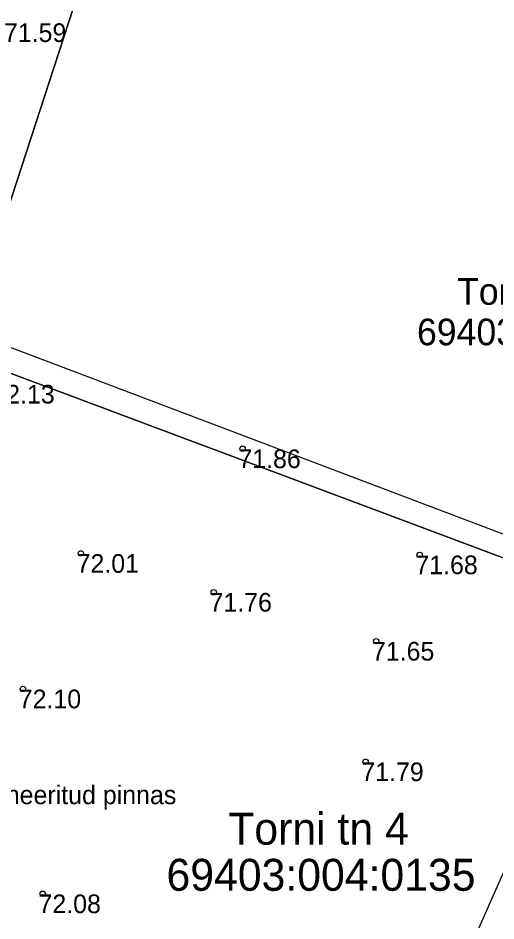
# Model space of a CAD drawing. Extents: x 640815 to 641001, y 6454682 to 6454942.
# Drawn here: x 640922.73 to 640940.67, y 6454874.49 to 6454908.4 of the extents above; entities that cross this region are included whole.
import ezdxf

# ---------------------------------------------------------------- set-up
doc = ezdxf.new("R2010")
doc.units = 0
for name, color, linetype in [('HALJASTUS', 7, 'Continuous'), ('KORGUS-EH2000', 7, 'Continuous'), ('MOOTPIIR', 7, 'Continuous'), ('PIIR', 7, 'Continuous')]:
    doc.layers.add(name, color=color, linetype=linetype)

msp = doc.modelspace()

# ---------------------------------------------------------------- linework, layer by layer
at = {"layer": 'HALJASTUS'}
msp.add_lwpolyline([(640945.379, 6454887.538), (640945.459, 6454885.026), (640945.447, 6454881.676), (640941.161, 6454876.793), (640938.141, 6454869.968), (640937.816, 6454867.846), (640926.91, 6454868.162), (640920.57, 6454869.747), (640914.94, 6454871.559), (640911.28, 6454872.718)], dxfattribs=at)
at = {"layer": 'KORGUS-EH2000'}
for centre in [(640931.157, 6454892.223), (640925.084, 6454888.293), (640937.801, 6454888.239), (640930.074, 6454886.834), (640936.171, 6454884.996), (640922.912, 6454883.203), (640935.773, 6454880.467), (640923.654, 6454875.51)]:
    msp.add_circle(centre, 0.1, dxfattribs=at)
at = {"layer": 'MOOTPIIR'}
msp.add_lwpolyline([(640919.638, 6454897.083), (640962.93, 6454880.688), (640952.548, 6454852.913), (640911.261, 6454869.078)], close=True, dxfattribs=at)
at = {"layer": 'PIIR'}
msp.add_lwpolyline([(640865.02, 6454765.2), (640875.14, 6454793.48), (640885.26, 6454821.73), (640895.26, 6454850.07), (640904.55, 6454878.61), (640913.7, 6454907.27), (640923.52, 6454936.86), (640922.28, 6454941.81), (640936.38, 6454926.17), (640929.9, 6454924.45), (640920.55, 6454895.76), (640911.95, 6454869.07), (640902.82, 6454841.42), (640894.7, 6454818.77), (640897.3, 6454813.22), (640932.2, 6454800.15), (640960.44, 6454789.58), (640966.88, 6454793.12), (640958.12, 6454773.8)], dxfattribs=at)
msp.add_lwpolyline([(640865.02, 6454765.2), (640875.14, 6454793.48), (640885.26, 6454821.73), (640895.26, 6454850.07), (640904.55, 6454878.61), (640913.7, 6454907.27), (640923.52, 6454936.86), (640922.28, 6454941.81), (640936.38, 6454926.17), (640929.9, 6454924.45), (640920.55, 6454895.76), (640911.95, 6454869.07), (640902.82, 6454841.42), (640894.7, 6454818.77), (640897.3, 6454813.22), (640932.2, 6454800.15), (640960.44, 6454789.58), (640966.88, 6454793.12), (640958.12, 6454773.8)], dxfattribs=at)
for points in [[(640920.55, 6454895.76), (640929.9, 6454924.45), (640936.38, 6454926.17), (640968.56, 6454897.18), (640962.18, 6454880.16)], [(640911.95, 6454869.07), (640920.55, 6454895.76), (640962.18, 6454880.16), (640955.53, 6454862.44), (640952.23, 6454853.96)], [(640911.95, 6454869.07), (640920.55, 6454895.76), (640962.18, 6454880.16), (640955.53, 6454862.44), (640952.23, 6454853.96)]]:
    msp.add_lwpolyline(points, close=True, dxfattribs=at)

# ---------------------------------------------------------------- texts
at = {"layer": 'HALJASTUS'}
msp.add_text('planeeritud pinnas', height=0.7, dxfattribs=at).set_placement((640921.018, 6454878.874))
at = {"layer": 'KORGUS-EH2000'}
for s, p in [(' 71.59', (640921.936, 6454907.499)), (' 72.13', (640921.501, 6454893.921)), (' 71.86', (640930.738, 6454891.495)), (' 72.01', (640924.665, 6454887.565)), (' 71.68', (640937.382, 6454887.511)), (' 71.76', (640929.655, 6454886.106)), (' 71.65', (640935.752, 6454884.268)), (' 72.10', (640922.493, 6454882.475)), (' 71.79', (640935.354, 6454879.739)), (' 72.08', (640923.235, 6454874.782))]:
    msp.add_text(s, height=0.7, dxfattribs=at).set_placement(p)
at = {"layer": 'PIIR'}
for s, height, p in [('Torni tn 2', 1, (640939.208, 6454897.63)), ('69403:004:0133', 1, (640937.703, 6454896.109)), ('Torni tn 4', 1.2, (640930.617, 6454877.353)), ('69403:004:0135', 1.2, (640928.3, 6454875.621))]:
    msp.add_text(s, height=height, dxfattribs=at).set_placement(p)

doc.saveas('drawing.dxf')
